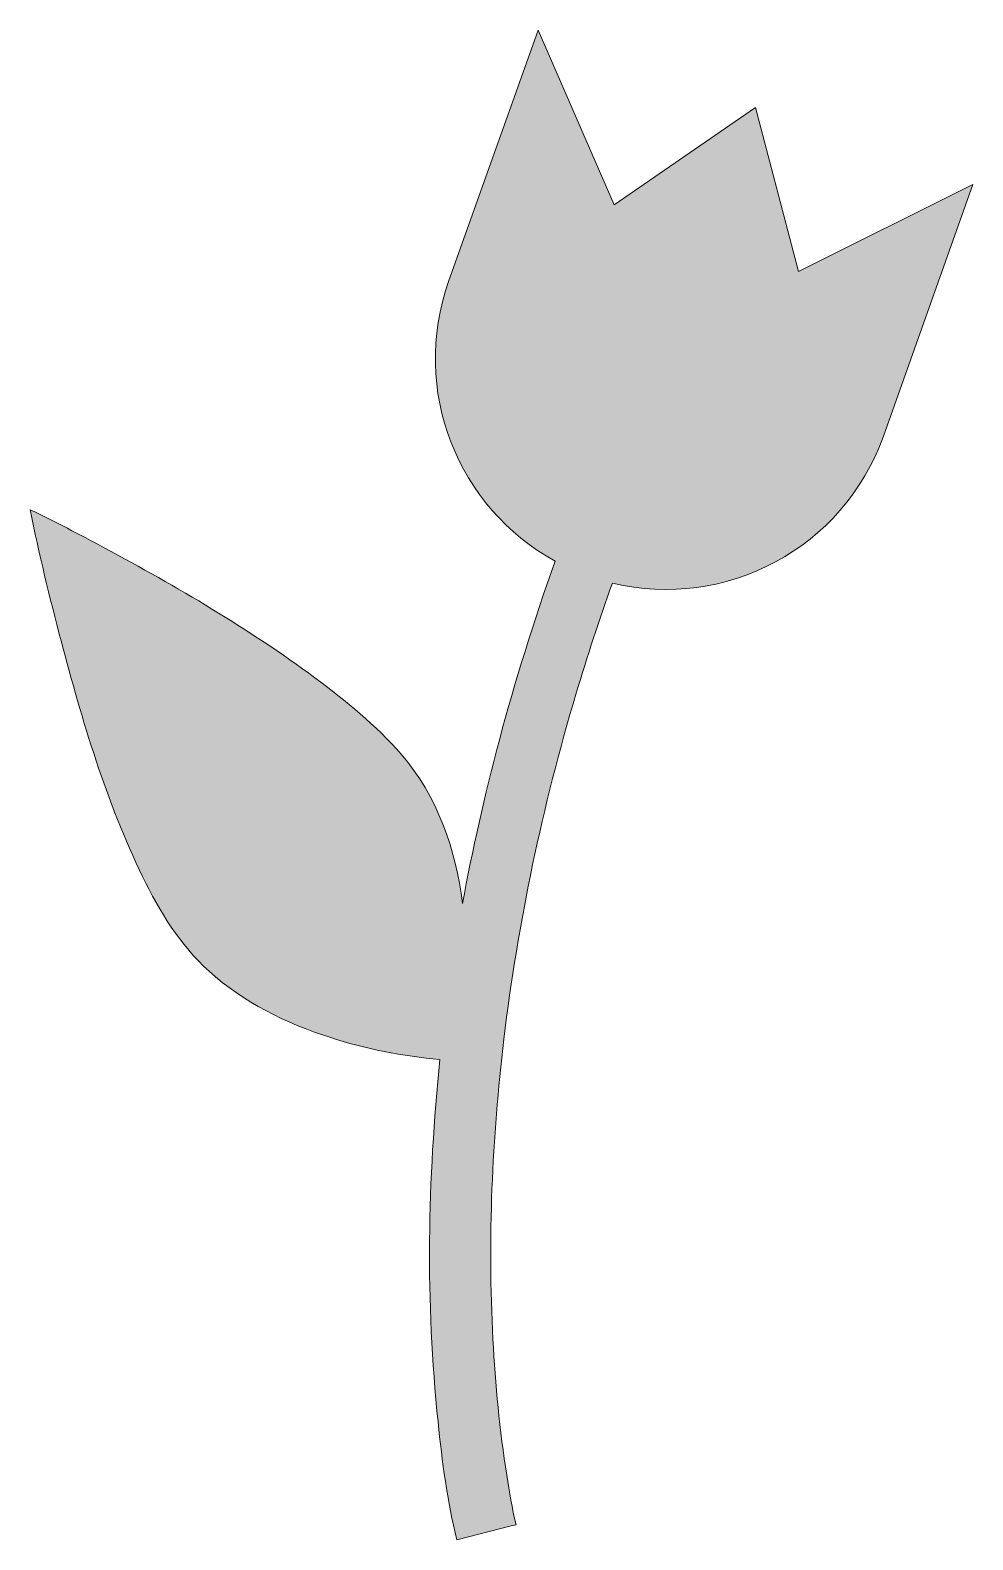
# Model space of a CAD drawing. Header units: inches. Extents: x 0 to 63, y 0 to 102.
import ezdxf

# ---------------------------------------------------------------- set-up
doc = ezdxf.new("R2010")
doc.units = ezdxf.units.IN
doc.header["$MEASUREMENT"] = 0
doc.layers.add('Layer 1', color=7, linetype='Continuous')

msp = doc.modelspace()

# ---------------------------------------------------------------- hatches: boundary and pattern name
at = {"layer": 'Layer 1', "true_color": 0xff97c6}
h = msp.add_hatch(color=231, dxfattribs=at)
h.dxf.hatch_style = 2
edge = h.paths.add_edge_path()
edge.add_spline(control_points=[(48.79, 96.4), (48.79, 96.4), (39.28, 89.84), (39.28, 89.84), (39.28, 89.84), (34.17, 101.6), (34.17, 101.6), (34.17, 101.6), (28.15, 84.68), (28.15, 84.68), (25.57, 77.39), (28.75, 69.46), (35.32, 65.87), (32.38, 57.64), (30.39, 49.9), (29.09, 42.83), (28.63, 46.48), (27.39, 50.06), (24.96, 52.87), (23.27, 54.82), (21.23, 56.47), (19.16, 58.01), (14.69, 61.32), (9.87, 64.14), (4.98, 66.77), (3.33, 67.65), (1.68, 68.52), (0, 69.33), (0.59, 66.37), (1.31, 63.42), (2.08, 60.5), (3.5, 55.11), (5.12, 49.67), (7.56, 44.64), (8.71, 42.28), (10.07, 40.04), (12.03, 38.27), (14.34, 36.18), (17.2, 34.77), (20.15, 33.82), (22.55, 33.04), (25.06, 32.55), (27.57, 32.33), (26.73, 24.24), (26.59, 16.03), (27.44, 7.93), (27.72, 5.28), (28.05, 2.59), (28.7, 0), (28.7, 0), (32.35, 0.93), (32.35, 0.93), (32.35, 0.93), (32.69, 1.01), (32.69, 1.01), (32.42, 2.11), (32.23, 3.23), (32.06, 4.34), (31.58, 7.38), (31.29, 10.44), (31.13, 13.5), (30.78, 20.24), (31.07, 27.01), (31.87, 33.7), (32.81, 41.58), (34.46, 49.37), (36.73, 56.97), (37.48, 59.47), (38.29, 61.94), (39.17, 64.39), (46.79, 62.55), (54.72, 66.73), (57.4, 74.28), (57.4, 74.28), (63.42, 91.21), (63.42, 91.21), (63.42, 91.21), (51.69, 85.35), (51.69, 85.35), (51.69, 85.35), (48.79, 96.4), (48.79, 96.4)], knot_values=[0, 0, 0, 0, 1, 1, 1, 2, 2, 2, 3, 3, 3, 4, 4, 4, 5, 5, 5, 6, 6, 6, 7, 7, 7, 8, 8, 8, 9, 9, 9, 10, 10, 10, 11, 11, 11, 12, 12, 12, 13, 13, 13, 14, 14, 14, 15, 15, 15, 16, 16, 16, 17, 17, 17, 18, 18, 18, 19, 19, 19, 20, 20, 20, 21, 21, 21, 22, 22, 22, 23, 23, 23, 24, 24, 24, 25, 25, 25, 26, 26, 26, 27, 27, 27, 27], degree=3, periodic=1)

# ---------------------------------------------------------------- linework, layer by layer
at = {"layer": 'Layer 1', "lineweight": 0}
msp.add_open_spline([(48.79, 96.4), (48.79, 96.4), (39.28, 89.84), (39.28, 89.84), (39.28, 89.84), (34.17, 101.6), (34.17, 101.6), (34.17, 101.6), (28.15, 84.68), (28.15, 84.68), (25.57, 77.39), (28.75, 69.46), (35.32, 65.87), (32.38, 57.64), (30.39, 49.9), (29.09, 42.83), (28.63, 46.48), (27.39, 50.06), (24.96, 52.87), (23.27, 54.82), (21.23, 56.47), (19.16, 58.01), (14.69, 61.32), (9.87, 64.14), (4.98, 66.77), (3.33, 67.65), (1.68, 68.52), (0, 69.33), (0.59, 66.37), (1.31, 63.42), (2.08, 60.5), (3.5, 55.11), (5.12, 49.67), (7.56, 44.64), (8.71, 42.28), (10.07, 40.04), (12.03, 38.27), (14.34, 36.18), (17.2, 34.77), (20.15, 33.82), (22.55, 33.04), (25.06, 32.55), (27.57, 32.33), (26.73, 24.24), (26.59, 16.03), (27.44, 7.93), (27.72, 5.28), (28.05, 2.59), (28.7, 0), (28.7, 0), (32.35, 0.93), (32.35, 0.93), (32.35, 0.93), (32.69, 1.01), (32.69, 1.01), (32.42, 2.11), (32.23, 3.23), (32.06, 4.34), (31.58, 7.38), (31.29, 10.44), (31.13, 13.5), (30.78, 20.24), (31.07, 27.01), (31.87, 33.7), (32.81, 41.58), (34.46, 49.37), (36.73, 56.97), (37.48, 59.47), (38.29, 61.94), (39.17, 64.39), (46.79, 62.55), (54.72, 66.73), (57.4, 74.28), (57.4, 74.28), (63.42, 91.21), (63.42, 91.21), (63.42, 91.21), (51.69, 85.35), (51.69, 85.35), (51.69, 85.35), (48.79, 96.4), (48.79, 96.4)], degree=3, knots=[0, 0, 0, 0, 1, 1, 1, 2, 2, 2, 3, 3, 3, 4, 4, 4, 5, 5, 5, 6, 6, 6, 7, 7, 7, 8, 8, 8, 9, 9, 9, 10, 10, 10, 11, 11, 11, 12, 12, 12, 13, 13, 13, 14, 14, 14, 15, 15, 15, 16, 16, 16, 17, 17, 17, 18, 18, 18, 19, 19, 19, 20, 20, 20, 21, 21, 21, 22, 22, 22, 23, 23, 23, 24, 24, 24, 25, 25, 25, 26, 26, 26, 27, 27, 27, 27], dxfattribs=at)

doc.saveas('drawing.dxf')
